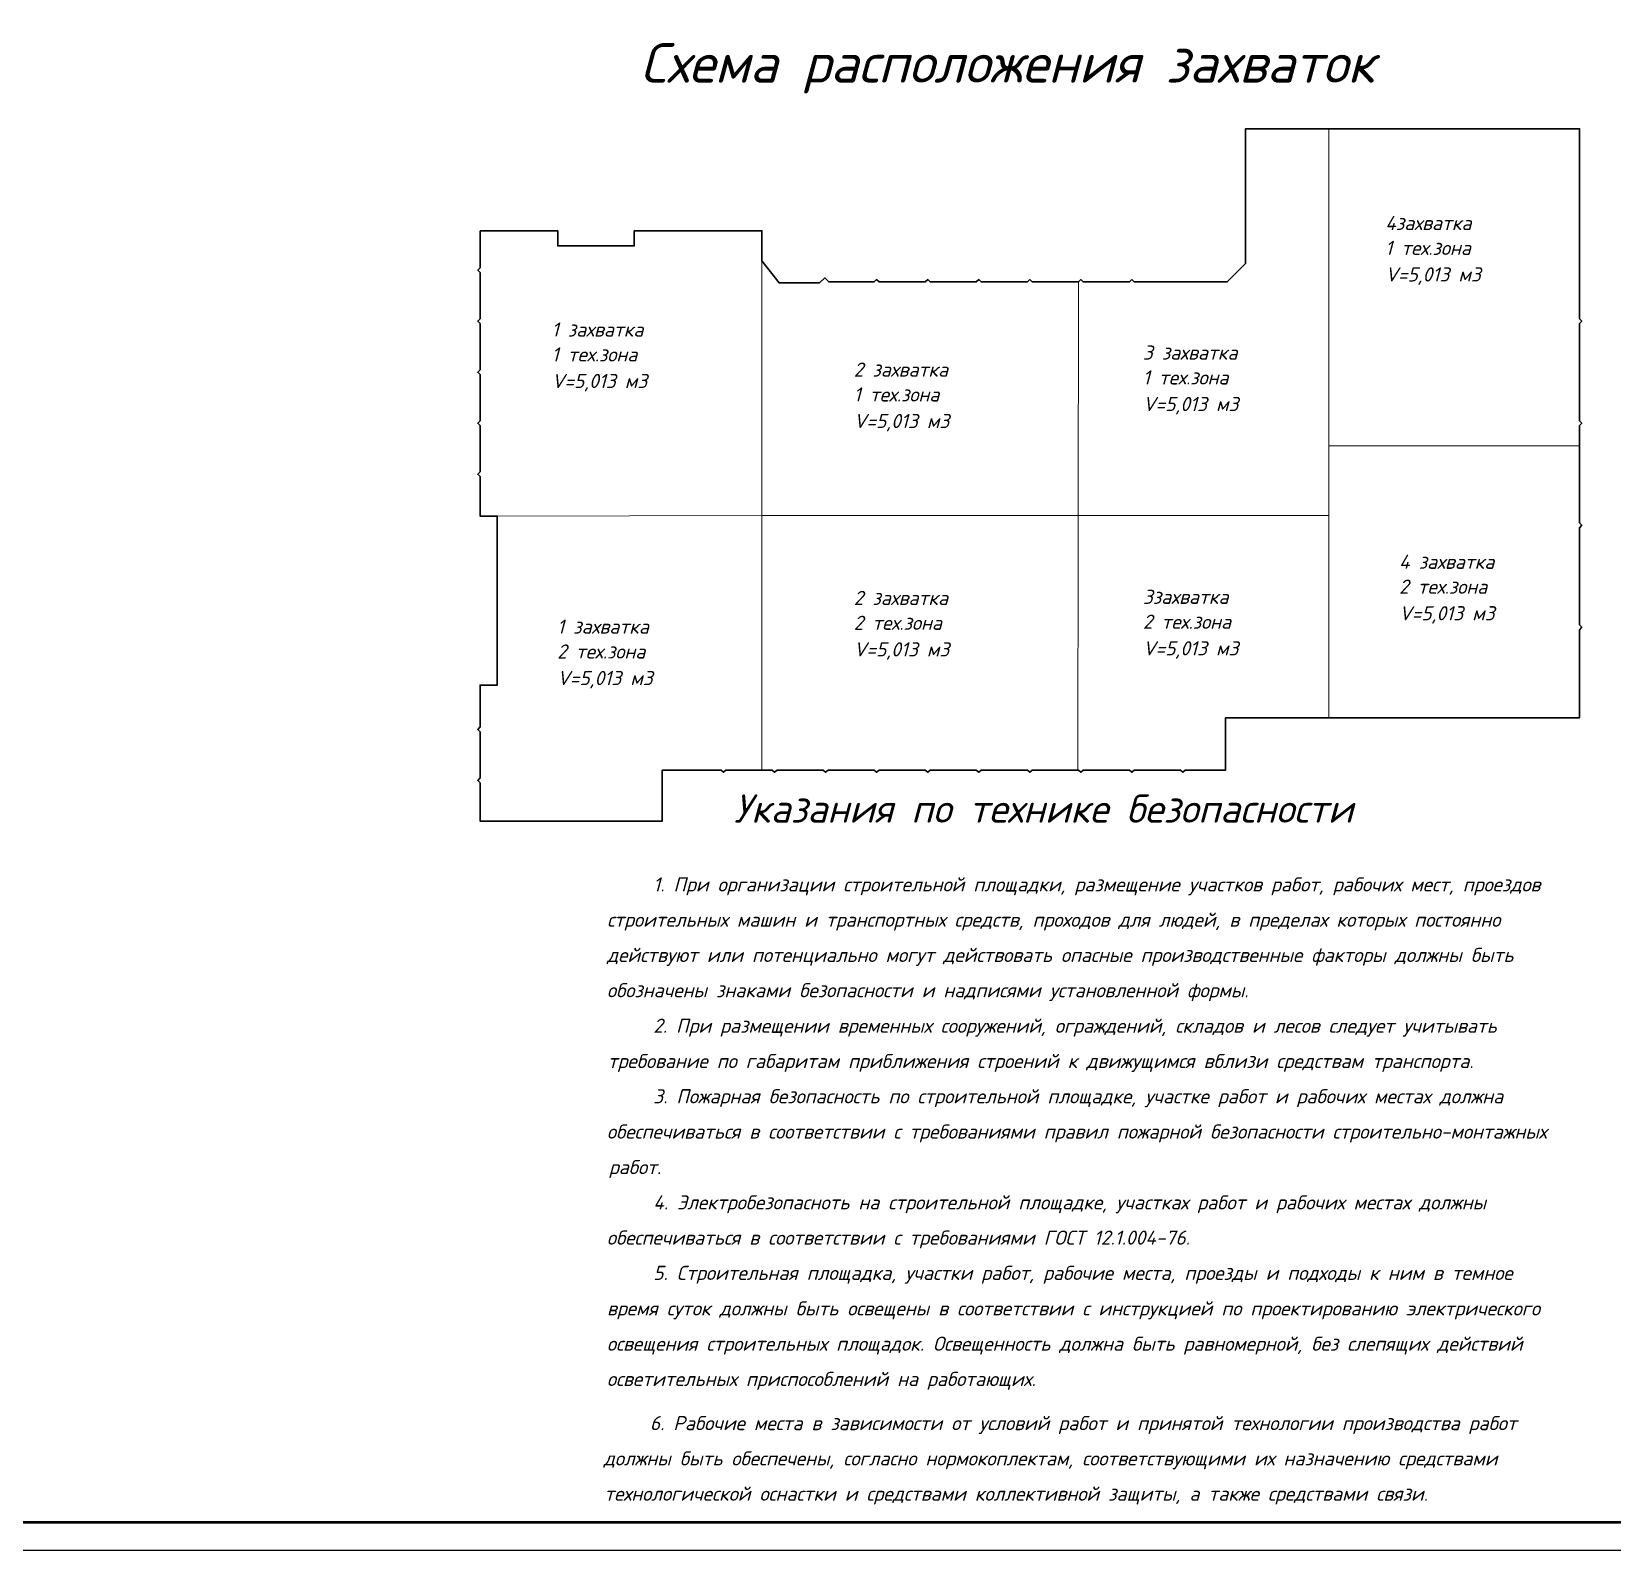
# Model space of a CAD drawing. Header units: millimetres. Extents: x -152693 to 518302, y -31658 to 793547.
# Drawn here: x 362055 to 390013, y 54704 to 81571 of the extents above; entities that cross this region are included whole.
import ezdxf

# ---------------------------------------------------------------- set-up
doc = ezdxf.new("R2010")
doc.units = ezdxf.units.MM
doc.linetypes.add('K5LT_BASIC', pattern=[0])
for name, color, linetype in [('PDF _Текст', 7, 'Continuous'), ('Системный слой', 7, 'Continuous'), ('Слой 1', 7, 'Continuous')]:
    doc.layers.add(name, color=color, linetype=linetype)
doc.layers.add('Несущие линии', color=1, linetype='Continuous', lineweight=50)
doc.layers.add('СНОСКИ', color=6, linetype='Continuous', lineweight=9)
doc.styles.add('PDF ISOCPEUR Italic', font='isocpeui.ttf')
doc.styles.add('стиль4', font='isocpeui.ttf', dxfattribs={"height": 2.5})

msp = doc.modelspace()

# ---------------------------------------------------------------- linework, layer by layer
at = {"lineweight": 25}
msp.add_lwpolyline([(332111.93635, 114104.16935), (416211.93635, 114104.16935), (416211.93635, 54704.16935), (332111.93635, 54704.16935)], close=True, dxfattribs=at)
at = {"color": 254, "lineweight": 20, "ltscale": 100}
for points in [[(384998.32148, 73012.61454), (384998.32148, 79852.76169)], [(374970.64856, 77518.05643), (374970.64856, 68507.17496)], [(380568.68908, 77144.69417), (380561.1386, 68514.13219)], [(384998.32148, 74244.88247), (389431.72912, 74244.88247)], [(370289.9169, 73000.87102), (374970.64856, 73012.6157)], [(380564.45416, 73012.61454), (374970.18888, 73012.61454)], [(380564.91384, 73012.61454), (384998.32148, 73012.61454)], [(384998.32148, 73012.61454), (384998.32148, 69433.93585)]]:
    msp.add_lwpolyline(points, dxfattribs=at)
at = {"layer": 'Несущие линии', "color": 7}
msp.add_lwpolyline([(334111.93635, 55204.16935), (415711.93635, 55204.16935), (415711.93635, 113604.16935), (334111.93635, 113604.16935)], close=True, dxfattribs=at)
at = {"layer": 'Системный слой', "color": 7, "linetype": 'K5LT_BASIC', "lineweight": 30}
msp.add_lwpolyline([(369986.01154, 78047.38334), (371359.89187, 78047.38334), (371359.89187, 77779.46845), (372712.13285, 77779.46845), (372712.13285, 78047.38334), (374970.64856, 78047.38334), (374970.64856, 77518.05643), (375274.07185, 77126.64038), (375989.58248, 77126.64038), (376083.06882, 77212.78136), (376156.9619, 77144.69417), (376957.93238, 77144.69417), (377000.80281, 77184.1962), (377043.67324, 77144.69417), (377860.62156, 77144.69417), (377903.49198, 77184.1962), (377946.36241, 77144.69417), (378763.31073, 77144.69417), (378806.18116, 77184.1962), (378849.05158, 77144.69417), (379665.9999, 77144.69417), (379708.87033, 77184.1962), (379751.74076, 77144.69417), (380568.68908, 77144.69417), (380611.5595, 77184.1962), (380654.42993, 77144.69417), (381471.37825, 77144.69417), (381514.24868, 77184.1962), (381557.1191, 77144.69417), (383200.16501, 77144.69417), (383526.34914, 77470.87829), (383526.34914, 79852.76169), (389431.72912, 79852.76169), (389431.72912, 76491.59754), (389471.23115, 76448.72711), (389431.72912, 76405.85669), (389431.72912, 74686.21919), (389471.23115, 74643.34877), (389431.72912, 74600.47834), (389431.72912, 72880.84085), (389471.23115, 72837.97042), (389431.72912, 72795.09999), (389431.72912, 71075.4625), (389471.23115, 71032.59207), (389431.72912, 70989.72165), (389431.72912, 69433.93585), (383173.08418, 69433.93585), (383173.08418, 68507.17496), (382459.80828, 68507.17496), (382416.93785, 68467.67293), (382374.06742, 68507.17496), (381557.1191, 68507.17496), (381514.24868, 68467.67293), (381471.37825, 68507.17496), (380654.42993, 68507.17496), (380611.5595, 68467.67293), (380568.68908, 68507.17496), (379751.74076, 68507.17496), (379708.87033, 68467.67293), (379665.9999, 68507.17496), (378849.05158, 68507.17496), (378806.18116, 68467.67293), (378763.31073, 68507.17496), (377946.36241, 68507.17496), (377903.49198, 68467.67293), (377860.62156, 68507.17496), (377043.67324, 68507.17496), (377000.80281, 68467.67293), (376957.93238, 68507.17496), (376140.98406, 68507.17496), (376098.11364, 68467.67293), (376055.24321, 68507.17496), (375238.29489, 68507.17496), (375195.42446, 68467.67293), (375152.55404, 68507.17496), (374335.60572, 68507.17496), (374292.73529, 68467.67293), (374249.86486, 68507.17496), (373207.39571, 68507.17496), (373207.39571, 67604.48579), (372755.69196, 67604.48579), (370507.78216, 67604.48579), (369986.01154, 67604.48579), (369986.01154, 68281.65413), (369946.50951, 68324.52456), (369986.01154, 68367.39498), (369986.01154, 69184.3433), (369946.50951, 69227.21373), (369986.01154, 69270.08416), (369986.01154, 70010.44074), (370289.9169, 70010.44074), (370289.9169, 73000.87102), (369986.01154, 73000.87102), (369986.01154, 73697.78917), (369946.50951, 73740.65959), (369986.01154, 73783.53002), (369986.01154, 74600.47834), (369946.50951, 74643.34877), (369986.01154, 74686.21919), (369986.01154, 75503.16751), (369946.50951, 75546.03794), (369986.01154, 75588.90837), (369986.01154, 76405.85669), (369946.50951, 76448.72711), (369986.01154, 76491.59754), (369986.01154, 77308.54586), (369946.50951, 77351.41629), (369986.01154, 77394.28671)], close=True, dxfattribs=at)

# ---------------------------------------------------------------- texts
at = {"layer": 'PDF _Текст', "attachment_point": 7, "style": 'PDF ISOCPEUR Italic'}
for s, insert, char_height in [('Указания по технике безопасности', (374476.16906, 67576.83096), 499.9654674), ('1. При организации строительной площадки, размещение участков работ, рабочих мест, проездов', (373048.87574, 66292.13543), 249.9813658), ('строительных машин и транспортных средств, проходов для людей, в пределах которых постоянно', (372234.97379, 65668.1663), 249.9813658), ('действуют или потенциально могут действовать опасные производственные факторы должны быть', (372230.7291, 65044.19716), 249.9813658), ('обозначены знаками безопасности и надписями установленной формы.', (372230.7291, 64420.22803), 249.9813658), ('2. При размещении временных сооружений, ограждений, складов и лесов следует учитывать', (373048.87574, 63792.0142), 249.9813658), ('требование по габаритам приближения строений к движущимся вблизи средствам транспорта.', (372243.46317, 63168.04507), 249.9813658), ('3. Пожарная безопасность по строительной площадке, участке работ и рабочих местах должна', (373048.87574, 62544.07593), 249.9813658), ('обеспечиваться в соответствии с требованиями правил пожарной безопасности строительно-монтажных', (372230.7291, 61920.10679), 249.9813658), ('работ.', (372264.68661, 61291.89297), 249.981366), ('4. Электробезопасноть на строительной площадке, участках работ и рабочих местах должны', (373048.87574, 60667.92383), 249.9813658), ('обеспечиваться в соответствии с требованиями ГОСТ 12.1.004-76.', (372230.7291, 60043.9547), 249.9813658), ('5. Строительная площадка, участки работ, рабочие места, проезды и подходы к ним в темное', (373048.87574, 59419.98556), 249.9813658), ('время суток должны быть освещены в соответствии с инструкцией по проектированию электрического', (372230.7291, 58791.77174), 249.9813658), ('освещения строительных площадок. Освещенность должна быть равномерной, без слепящих действий', (372230.7291, 58167.8026), 249.9813658), ('осветительных приспособлений на работающих.', (372230.7291, 57543.83347), 249.9813658), ('6. Рабочие места в зависимости от условий работ и принятой технологии производства работ', (372989.45011, 56762.81087), 249.9813658), ('должны быть обеспечены, согласно нормокоплектам, соответствующими их назначению средствами', (372171.30347, 56138.84174), 249.9813658), ('технологической оснастки и средствами коллективной защиты, а также средствами связи.', (372184.03754, 55514.8726), 249.9813658)]:
    msp.add_mtext(s, dxfattribs=dict(at, insert=insert, char_height=char_height))
at = {"layer": 'Слой 1', "color": 7, "linetype": 'Continuous', "lineweight": 30, "style": 'стиль4'}
msp.add_text('Схема расположения захваток', height=700, dxfattribs=at).set_placement((372817.47764, 80667.6477))
at = {"layer": 'СНОСКИ', "color": 0, "lineweight": 20, "style": 'стиль4'}
for s, p in [('4захватка', (385995.22516, 78060.27051)), ('1 тех.зона', (385995.22516, 77620.03296)), ('V=5,013 м3', (385995.22516, 77149.93471)), ('1 захватка', (371252.64273, 76175.67688)), ('1 тех.зона', (371252.64273, 75735.43932)), ('3 захватка', (381708.68516, 75768.13522)), ('V=5,013 м3', (371252.64273, 75265.34107)), ('2 захватка', (376594.90043, 75467.52718)), ('1 тех.зона', (381708.68516, 75327.89767)), ('1 тех.зона', (376594.90043, 75027.28962)), ('V=5,013 м3', (381708.68516, 74857.79942)), ('V=5,013 м3', (376594.90043, 74557.19137)), ('4 захватка', (386239.64304, 72066.89916)), ('2 тех.зона', (386239.64304, 71626.6616)), ('2 захватка', (376594.90043, 71428.10379)), ('3захватка', (381708.68516, 71446.89342)), ('V=5,013 м3', (386239.64304, 71156.56336)), ('1 захватка', (371349.52185, 70920.82716)), ('2 тех.зона', (376594.90043, 70987.86623)), ('2 тех.зона', (381708.68516, 71006.65587)), ('V=5,013 м3', (376594.90043, 70517.76798)), ('V=5,013 м3', (381708.68516, 70536.55762)), ('2 тех.зона', (371349.52185, 70480.5896)), ('V=5,013 м3', (371349.52185, 70010.49136))]:
    msp.add_text(s, height=250, dxfattribs=at).set_placement(p)

doc.saveas('drawing.dxf')
